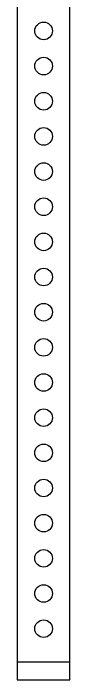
# Model space of a CAD drawing. Header units: millimetres. Extents: x 2686 to 2939, y 1294 to 1441.
# Drawn here: x 2929.42 to 2930.17, y 1345.72 to 1355.2 of the extents above; entities that cross this region are included whole.
import ezdxf

# ---------------------------------------------------------------- set-up
doc = ezdxf.new("R2010")
doc.units = ezdxf.units.MM
for name, color, linetype in [('AR-ESTC', 3, 'Continuous'), ('AR-ESTC-V', 1, 'Continuous'), ('AR-ESTMA-C', 1, 'Continuous')]:
    doc.layers.add(name, color=color, linetype=linetype)

msp = doc.modelspace()

# ---------------------------------------------------------------- linework, layer by layer
at = {"layer": 'AR-ESTC'}
for p, q in [((2930.169, 1345.9749), (2929.419, 1345.9749)), ((2929.419, 1345.9749), (2929.419, 1345.7249)), ((2930.169, 1345.7249), (2930.169, 1345.9749)), ((2929.419, 1345.7249), (2930.169, 1345.7249))]:
    msp.add_line(p, q, dxfattribs=at)
at = {"layer": 'AR-ESTC-V'}
for p, q in [((2929.419, 1363.9249), (2929.419, 1345.9749)), ((2930.169, 1345.9749), (2930.169, 1363.9249))]:
    msp.add_line(p, q, dxfattribs=at)
at = {"layer": 'AR-ESTMA-C', "ltscale": 0.25}
for centre in [(2929.7957, 1354.9499), (2929.7957, 1354.4499), (2929.7957, 1353.9499), (2929.7957, 1353.4499), (2929.7957, 1352.9499), (2929.7957, 1352.4499), (2929.7957, 1351.9499), (2929.7957, 1351.4499), (2929.7957, 1350.9499), (2929.7957, 1350.4499), (2929.7957, 1349.9499), (2929.7957, 1349.4499), (2929.7957, 1348.9499), (2929.7957, 1348.4499), (2929.7957, 1347.9499), (2929.7957, 1347.4499), (2929.7957, 1346.9499), (2929.7957, 1346.4499)]:
    msp.add_circle(centre, 0.125, dxfattribs=at)

doc.saveas('drawing.dxf')
